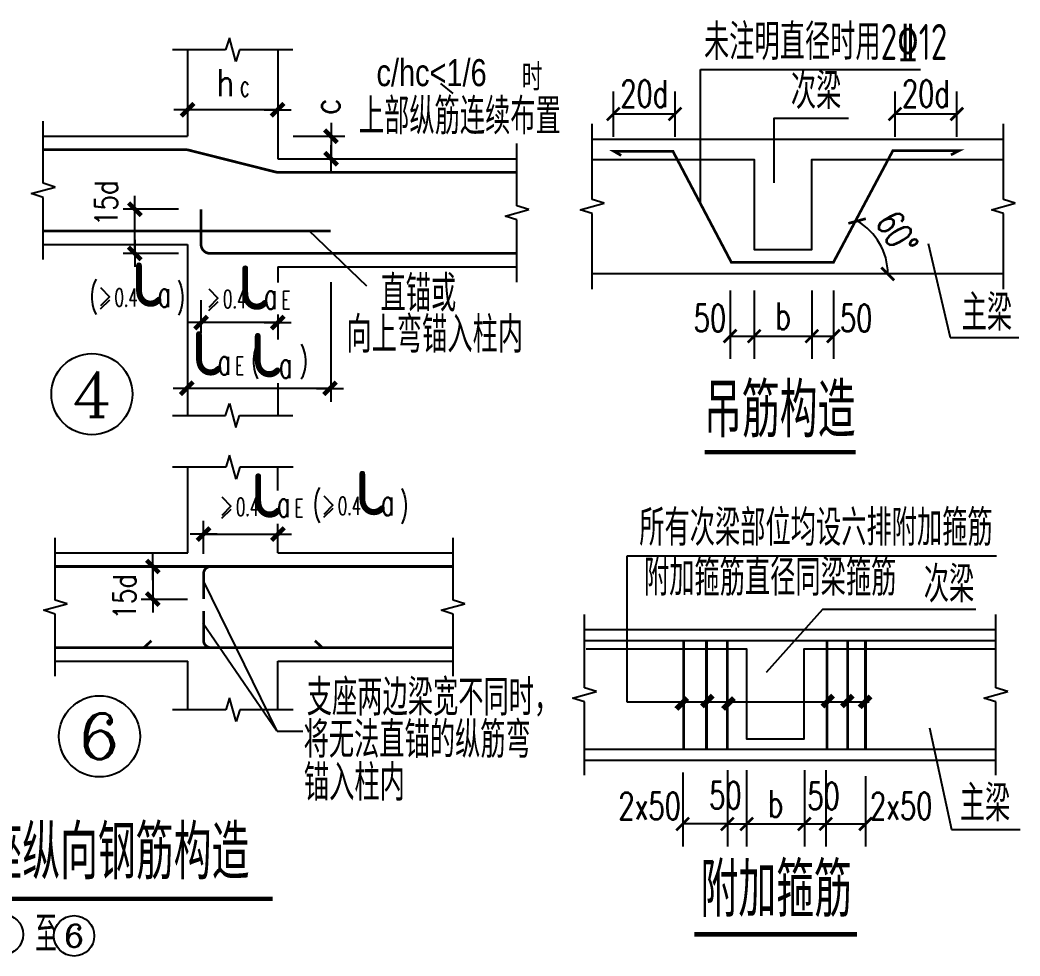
# Model space of a CAD drawing. Extents: x 250899 to 650964, y 268083 to 317384.
# Drawn here: x 421176 to 432268, y 286031 to 296416 of the extents above; entities that cross this region are included whole.
import ezdxf
from ezdxf.enums import TextEntityAlignment as Align

# ---------------------------------------------------------------- set-up
doc = ezdxf.new("R2010")
doc.units = 0
doc.header["$LTSCALE"] = 1000
doc.header["$MEASUREMENT"] = 0
for name, color, linetype in [('AXIS', 3, 'Continuous'), ('AXIS_TEXT', 7, 'Continuous'), ('BAR-TEXT', 7, 'Continuous'), ('OTHER', 7, 'Continuous'), ('PUB_DIM', 3, 'Continuous'), ('PUB_TEXT', 7, 'Continuous'), ('SLABSTEE', 7, 'Continuous')]:
    doc.layers.add(name, color=color, linetype=linetype)
doc.styles.add('_HZTXT', font='gs_txt.shx', dxfattribs={"width": 0.8, "bigfont": 'gs_hztxt.shx'})
doc.styles.add('COMP', font='complex', dxfattribs={"bigfont": 'hztxt'})
doc.styles.add('COMPLEX', font='COMPLEX')
doc.styles.add('DIM_FONT', font='SIMPLEX.shx', dxfattribs={"width": 0.8})
doc.styles.add('DIM_S2', font='simplex.shx', dxfattribs={"width": 0.7})
doc.styles.add('HZ', font='txt', dxfattribs={"width": 0.8, "bigfont": 'hztxt'})
doc.styles.add('HZTXT', font='txt.shx', dxfattribs={"bigfont": 'hztxt.shx'})
doc.styles.add('simplex', font='SIMPLEX.shx', dxfattribs={"width": 0.5})
doc.styles.add('TSSD_Rein', font='tssdeng.shx', dxfattribs={"width": 0.7, "bigfont": 'hztxt.shx'})
doc.dimstyles.new('AXIS', dxfattribs={"dimtxt": 300, "dimasz": 1, "dimexe": 250, "dimexo": 300, "dimgap": 150, "dimtad": 1, "dimdec": 0, "dimzin": 0, "dimdsep": 46, "dimtxsty": 'DIM_FONT', "dimblk": '_DIMX', "dimcen": 0.9, "dimse1": 1, "dimse2": 1, "dimclrt": 7, "dimadec": 0, "dimazin": 0, "dimtfac": 1, "dimtdec": 0, "dimtix": 1, "dimtmove": 2, "dimatfit": 3, "dimldrblk": '_DIMX', "dimfxl": 1, "dimtolj": 1, "dimtzin": 0, "dimarcsym": 0})
doc.dimstyles.new('DIM_01', dxfattribs={"dimtxt": 300, "dimasz": 1, "dimexe": 250, "dimexo": 0.0625, "dimgap": 75, "dimtad": 1, "dimdec": 0, "dimzin": 0, "dimdsep": 46, "dimtxsty": 'DIM_S2', "dimblk": 'DI', "dimblk1": 'DI', "dimblk2": 'DI', "dimsah": 1, "dimcen": 0.09, "dimadec": 0, "dimazin": 0, "dimtfac": 1, "dimtdec": 0, "dimtix": 1, "dimtofl": 0, "dimtmove": 2, "dimatfit": 3, "dimldrblk": 'DI', "dimfxl": 1, "dimtolj": 1, "dimtzin": 0, "dimarcsym": 0})

# ---------------------------------------------------------------- blocks, each defined once
blk = doc.blocks.new('DI')
at = {"const_width": 30}
blk.add_lwpolyline([(-71, -71), (71, 71)], dxfattribs=at)
blk = doc.blocks.new('*D151')
at = {"color": 0, "lineweight": -2, "transparency": 16777216}
for p, q in [((430198, 293413), (430198, 292658)), ((429961, 292908), (430197, 292908))]:
    blk.add_line(p, q, dxfattribs=at)
at = {"layer": 'Defpoints', "color": 0, "transparency": 16777216}
for p in [(429960, 293413), (430198, 293413), (430198, 292908)]:
    blk.add_point(p, dxfattribs=at)
at = {"color": 0, "lineweight": -2, "transparency": 16777216, "rotation": 180}
blk.add_blockref('DI', (429960, 292908), dxfattribs=at)
at = {"color": 0, "lineweight": -2, "transparency": 16777216}
blk.add_blockref('DI', (430198, 292908), dxfattribs=at)
at = {"color": 0, "transparency": 16777216, "insert": (430451, 293108), "char_height": 300, "attachment_point": 5, "style": 'DIM_S2'}
blk.add_mtext('\\A1;50', dxfattribs=at)
blk = doc.blocks.new('*D150')
at = {"color": 0, "lineweight": -2, "transparency": 16777216}
for p, q in [((429960, 293413), (429960, 292658)), ((429321, 292908), (429959, 292908))]:
    blk.add_line(p, q, dxfattribs=at)
at = {"layer": 'Defpoints', "color": 0, "transparency": 16777216}
for p in [(429320, 293413), (429960, 293413), (429960, 292908)]:
    blk.add_point(p, dxfattribs=at)
at = {"color": 0, "lineweight": -2, "transparency": 16777216, "rotation": 180}
blk.add_blockref('DI', (429320, 292908), dxfattribs=at)
at = {"color": 0, "lineweight": -2, "transparency": 16777216}
blk.add_blockref('DI', (429960, 292908), dxfattribs=at)
at = {"color": 0, "transparency": 16777216, "insert": (429640, 293133), "char_height": 300, "attachment_point": 5, "style": 'DIM_S2'}
blk.add_mtext('\\A1;b', dxfattribs=at)
blk = doc.blocks.new('*D149')
at = {"color": 0, "lineweight": -2, "transparency": 16777216}
for p, q in [((429052, 293413), (429052, 292658)), ((429320, 293413), (429320, 292658)), ((429053, 292908), (429319, 292908))]:
    blk.add_line(p, q, dxfattribs=at)
at = {"layer": 'Defpoints', "color": 0, "transparency": 16777216}
for p in [(429052, 293413), (429320, 293413), (429320, 292908)]:
    blk.add_point(p, dxfattribs=at)
at = {"color": 0, "lineweight": -2, "transparency": 16777216, "rotation": 180}
blk.add_blockref('DI', (429052, 292908), dxfattribs=at)
at = {"color": 0, "lineweight": -2, "transparency": 16777216}
blk.add_blockref('DI', (429320, 292908), dxfattribs=at)
at = {"color": 0, "transparency": 16777216, "insert": (428829, 293108), "char_height": 300, "attachment_point": 5, "style": 'DIM_S2'}
blk.add_mtext('\\A1;50', dxfattribs=at)
blk = doc.blocks.new('*D148')
at = {"color": 0, "lineweight": -2, "transparency": 16777216}
for p, q in [((427758, 295120), (427758, 295623)), ((428442, 295120), (428442, 295623)), ((427759, 295373), (428441, 295373))]:
    blk.add_line(p, q, dxfattribs=at)
at = {"layer": 'Defpoints', "color": 0, "transparency": 16777216}
for p in [(428442, 295373), (427758, 295120), (428442, 295120)]:
    blk.add_point(p, dxfattribs=at)
at = {"color": 0, "lineweight": -2, "transparency": 16777216, "rotation": 180}
blk.add_blockref('DI', (427758, 295373), dxfattribs=at)
at = {"color": 0, "lineweight": -2, "transparency": 16777216}
blk.add_blockref('DI', (428442, 295373), dxfattribs=at)
at = {"color": 0, "transparency": 16777216, "insert": (428100, 295598), "char_height": 300, "attachment_point": 5, "style": 'DIM_S2'}
blk.add_mtext('\\A1;20d', dxfattribs=at)
blk = doc.blocks.new('*D147')
at = {"color": 0, "lineweight": -2, "transparency": 16777216}
for p, q in [((430882, 295120), (430882, 295623)), ((431567, 295120), (431567, 295623)), ((430883, 295373), (431566, 295373))]:
    blk.add_line(p, q, dxfattribs=at)
at = {"layer": 'Defpoints', "color": 0, "transparency": 16777216}
for p in [(431567, 295373), (430882, 295120), (431567, 295120)]:
    blk.add_point(p, dxfattribs=at)
at = {"color": 0, "lineweight": -2, "transparency": 16777216, "rotation": 180}
blk.add_blockref('DI', (430882, 295373), dxfattribs=at)
at = {"color": 0, "lineweight": -2, "transparency": 16777216}
blk.add_blockref('DI', (431567, 295373), dxfattribs=at)
at = {"color": 0, "transparency": 16777216, "insert": (431224, 295598), "char_height": 300, "attachment_point": 5, "style": 'DIM_S2'}
blk.add_mtext('\\A1;20d', dxfattribs=at)
blk = doc.blocks.new('*D146')
at = {"color": 0, "lineweight": -2, "transparency": 16777216}
for p, q in [((429876, 288092), (429876, 287246)), ((429237, 287496), (429875, 287496))]:
    blk.add_line(p, q, dxfattribs=at)
at = {"layer": 'Defpoints', "color": 0, "transparency": 16777216}
for p in [(429236, 288092), (429876, 288092), (429876, 287496)]:
    blk.add_point(p, dxfattribs=at)
at = {"color": 0, "lineweight": -2, "transparency": 16777216, "rotation": 180}
blk.add_blockref('DI', (429236, 287496), dxfattribs=at)
at = {"color": 0, "lineweight": -2, "transparency": 16777216}
blk.add_blockref('DI', (429876, 287496), dxfattribs=at)
at = {"color": 0, "transparency": 16777216, "insert": (429556, 287721), "char_height": 300, "attachment_point": 5, "style": 'DIM_S2'}
blk.add_mtext('\\A1;b', dxfattribs=at)
blk = doc.blocks.new('*D145')
at = {"color": 0, "lineweight": -2, "transparency": 16777216}
for p, q in [((429022, 288092), (429022, 287246)), ((429236, 288092), (429236, 287246)), ((429023, 287496), (429235, 287496))]:
    blk.add_line(p, q, dxfattribs=at)
at = {"layer": 'Defpoints', "color": 0, "transparency": 16777216}
for p in [(429022, 288092), (429236, 288092), (429236, 287496)]:
    blk.add_point(p, dxfattribs=at)
at = {"color": 0, "lineweight": -2, "transparency": 16777216, "rotation": 180}
blk.add_blockref('DI', (429022, 287496), dxfattribs=at)
at = {"color": 0, "lineweight": -2, "transparency": 16777216}
blk.add_blockref('DI', (429236, 287496), dxfattribs=at)
at = {"color": 0, "transparency": 16777216, "insert": (429000, 287814), "char_height": 300, "attachment_point": 5, "style": 'DIM_S2'}
blk.add_mtext('\\A1;50', dxfattribs=at)
blk = doc.blocks.new('*D144')
at = {"color": 0, "lineweight": -2, "transparency": 16777216}
for p, q in [((430555, 288025), (430555, 287246)), ((430115, 287496), (430554, 287496))]:
    blk.add_line(p, q, dxfattribs=at)
at = {"layer": 'Defpoints', "color": 0, "transparency": 16777216}
for p in [(430114, 288092), (430555, 288025), (430555, 287496)]:
    blk.add_point(p, dxfattribs=at)
at = {"color": 0, "lineweight": -2, "transparency": 16777216, "rotation": 180}
blk.add_blockref('DI', (430114, 287496), dxfattribs=at)
at = {"color": 0, "lineweight": -2, "transparency": 16777216}
blk.add_blockref('DI', (430555, 287496), dxfattribs=at)
at = {"color": 0, "transparency": 16777216, "insert": (430950, 287696), "char_height": 300, "attachment_point": 5, "style": 'DIM_S2'}
blk.add_mtext('\\A1;2x50', dxfattribs=at)
blk = doc.blocks.new('*D143')
at = {"color": 0, "lineweight": -2, "transparency": 16777216}
for p, q in [((430114, 288092), (430114, 287246)), ((429877, 287496), (430113, 287496))]:
    blk.add_line(p, q, dxfattribs=at)
at = {"layer": 'Defpoints', "color": 0, "transparency": 16777216}
for p in [(429876, 288092), (430114, 288092), (430114, 287496)]:
    blk.add_point(p, dxfattribs=at)
at = {"color": 0, "lineweight": -2, "transparency": 16777216, "rotation": 180}
blk.add_blockref('DI', (429876, 287496), dxfattribs=at)
at = {"color": 0, "lineweight": -2, "transparency": 16777216}
blk.add_blockref('DI', (430114, 287496), dxfattribs=at)
at = {"color": 0, "transparency": 16777216, "insert": (430090, 287807), "char_height": 300, "attachment_point": 5, "style": 'DIM_S2'}
blk.add_mtext('\\A1;50', dxfattribs=at)
blk = doc.blocks.new('*D142')
at = {"color": 0, "lineweight": -2, "transparency": 16777216}
for p, q in [((428527, 288066), (428527, 287246)), ((429021, 287496), (428528, 287496))]:
    blk.add_line(p, q, dxfattribs=at)
at = {"layer": 'Defpoints', "color": 0, "transparency": 16777216}
for p in [(428527, 288066), (429022, 288092), (428527, 287496)]:
    blk.add_point(p, dxfattribs=at)
at = {"color": 0, "lineweight": -2, "transparency": 16777216, "rotation": 180}
blk.add_blockref('DI', (428527, 287496), dxfattribs=at)
at = {"color": 0, "lineweight": -2, "transparency": 16777216}
blk.add_blockref('DI', (429022, 287496), dxfattribs=at)
at = {"color": 0, "transparency": 16777216, "insert": (428160, 287696), "char_height": 300, "attachment_point": 5, "style": 'DIM_S2'}
blk.add_mtext('\\A1;2x50', dxfattribs=at)
blk = doc.blocks.new('*D141')
at = {"color": 0, "lineweight": -2, "transparency": 16777216}
blk.add_arc((430125, 293598), 677, 0.0847, 60.1012, dxfattribs=at)
at = {"layer": 'Defpoints', "color": 0, "transparency": 16777216}
for p in [(430909, 294966), (430198, 293726), (430760, 293830), (427522, 293598), (432084, 293598)]:
    blk.add_point(p, dxfattribs=at)
at = {"color": 0, "lineweight": -2, "transparency": 16777216}
for p, rotation in [((430461, 294185), 150.1435124830003), ((430801, 293598), 270.0423433985278)]:
    blk.add_blockref('DI', p, dxfattribs=dict(at, rotation=rotation))
at = {"color": 0, "transparency": 16777216, "insert": (430905, 294050), "char_height": 300, "attachment_point": 5, "rotation": 300.0929, "style": 'DIM_S2'}
blk.add_mtext('\\A1;60°', dxfattribs=at)
blk = doc.blocks.new('_DIMX')
blk.add_line((-150, 0), (150, 0))
at = {"const_width": 50}
blk.add_lwpolyline([(-70, -70), (70, 70)], dxfattribs=at)
blk = doc.blocks.new('*D130')
at = {"layer": 'Defpoints', "color": 0, "transparency": 16777216}
for p in [(425626, 295126), (424626, 294876), (425626, 294876)]:
    blk.add_point(p, dxfattribs=at)
at = {"layer": 'PUB_DIM', "color": 0, "lineweight": -2, "transparency": 16777216}
for p, q in [((424626, 295127), (424626, 295128)), ((424626, 295126), (424626, 294876)), ((424626, 294875), (424626, 294874))]:
    blk.add_line(p, q, dxfattribs=at)
for p, rotation in [((424626, 295126), 270), ((424626, 294876), 90)]:
    blk.add_blockref('_DIMX', p, dxfattribs=dict(at, rotation=rotation))
at = {"layer": 'PUB_DIM', "color": 7, "transparency": 16777216, "insert": (424574, 295455), "char_height": 300, "attachment_point": 5, "rotation": 90, "style": 'DIM_FONT'}
blk.add_mtext('\\A1;c', dxfattribs=at)
blk = doc.blocks.new('*D128')
at = {"layer": 'Defpoints', "color": 0, "transparency": 16777216}
for p in [(423184, 293059), (423184, 292059), (424034, 292059)]:
    blk.add_point(p, dxfattribs=at)
at = {"layer": 'PUB_DIM', "color": 0, "lineweight": -2, "transparency": 16777216}
blk.add_line((424033, 293059), (423185, 293059), dxfattribs=at)
at = {"layer": 'PUB_DIM', "color": 0, "lineweight": -2, "transparency": 16777216, "rotation": 180}
blk.add_blockref('_DIMX', (423184, 293059), dxfattribs=at)
at = {"layer": 'PUB_DIM', "color": 0, "lineweight": -2, "transparency": 16777216}
blk.add_blockref('_DIMX', (424034, 293059), dxfattribs=at)
blk = doc.blocks.new('*D127')
at = {"layer": 'Defpoints', "color": 0, "transparency": 16777216}
for p in [(423034, 295420), (423034, 294420), (424034, 294420)]:
    blk.add_point(p, dxfattribs=at)
at = {"layer": 'PUB_DIM', "color": 0, "lineweight": -2, "transparency": 16777216}
blk.add_line((424033, 295420), (423035, 295420), dxfattribs=at)
at = {"layer": 'PUB_DIM', "color": 0, "lineweight": -2, "transparency": 16777216, "rotation": 180}
blk.add_blockref('_DIMX', (423034, 295420), dxfattribs=at)
at = {"layer": 'PUB_DIM', "color": 0, "lineweight": -2, "transparency": 16777216}
blk.add_blockref('_DIMX', (424034, 295420), dxfattribs=at)
at = {"layer": 'PUB_DIM', "color": 7, "transparency": 16777216, "insert": (423454, 295720), "char_height": 300, "attachment_point": 5, "style": 'DIM_FONT'}
blk.add_mtext('\\A1;h', dxfattribs=at)
blk = doc.blocks.new('_AXISO')
blk.add_circle((0, 0), 0.5)
at = {"layer": 'AXIS_TEXT', "style": 'COMPLEX', "width": 1.041667}
blk.add_attdef('A', text='', height=0.56, dxfattribs=at).set_placement((-0.25, -0.28), (0.25, -0.28), align=Align.FIT)
blk = doc.blocks.new('*D109')
at = {"layer": 'Defpoints', "color": 0, "transparency": 16777216}
for p in [(423649, 290352), (422649, 289991), (423649, 289991)]:
    blk.add_point(p, dxfattribs=at)
at = {"layer": 'PUB_DIM', "color": 0, "lineweight": -2, "transparency": 16777216}
blk.add_line((422649, 290351), (422649, 289992), dxfattribs=at)
for p, rotation in [((422649, 290352), 90), ((422649, 289991), 270)]:
    blk.add_blockref('_DIMX', p, dxfattribs=dict(at, rotation=rotation))
at = {"layer": 'PUB_DIM', "color": 7, "transparency": 16777216, "insert": (422336, 290017), "char_height": 250, "attachment_point": 5, "rotation": 90, "style": 'DIM_FONT'}
blk.add_mtext('\\A1;15d', dxfattribs=at)
blk = doc.blocks.new('*D108')
at = {"layer": 'Defpoints', "color": 0, "transparency": 16777216}
for p in [(423212, 291711), (424037, 291711), (424037, 290711)]:
    blk.add_point(p, dxfattribs=at)
at = {"layer": 'PUB_DIM', "color": 0, "lineweight": -2, "transparency": 16777216}
blk.add_line((423213, 290711), (424036, 290711), dxfattribs=at)
at = {"layer": 'PUB_DIM', "color": 0, "lineweight": -2, "transparency": 16777216, "rotation": 180}
blk.add_blockref('_DIMX', (423212, 290711), dxfattribs=at)
at = {"layer": 'PUB_DIM', "color": 0, "lineweight": -2, "transparency": 16777216}
blk.add_blockref('_DIMX', (424037, 290711), dxfattribs=at)
blk = doc.blocks.new('*D101')
at = {"layer": 'Defpoints', "color": 0, "transparency": 16777216}
for p in [(423026, 292329), (423026, 291329), (424615, 291329)]:
    blk.add_point(p, dxfattribs=at)
at = {"layer": 'PUB_DIM', "color": 0, "lineweight": -2, "transparency": 16777216}
blk.add_line((424614, 292329), (423027, 292329), dxfattribs=at)
at = {"layer": 'PUB_DIM', "color": 0, "lineweight": -2, "transparency": 16777216, "rotation": 180}
blk.add_blockref('_DIMX', (423026, 292329), dxfattribs=at)
at = {"layer": 'PUB_DIM', "color": 0, "lineweight": -2, "transparency": 16777216}
blk.add_blockref('_DIMX', (424615, 292329), dxfattribs=at)

msp = doc.modelspace()

# ---------------------------------------------------------------- linework, layer by layer
for p, q in [((423034.2, 296085.4), (423034.2, 295126)), ((424034.2, 296085.4), (424034.2, 294876)), ((421432.9, 295126), (423034.2, 295126)), ((424034.2, 294876), (426688.2, 294876)), ((421432.9, 293926), (423034.2, 293926)), ((423034.2, 293926), (423034.2, 292028)), ((424034.2, 293676), (426688.2, 293676)), ((424034.2, 293676), (424034.2, 293502.3)), ((422068.6, 293211.1), (422172.1, 293310.6)), ((423272.2, 293193.7), (423375.7, 293293.1)), ((424034.2, 293146.4), (424034.2, 292872.6)), ((424034.2, 292387.5), (424034.2, 292028)), ((423036.9, 290502.5), (423036.9, 291454.2)), ((424036.9, 291195.3), (424036.9, 291454.2)), ((423415.7, 290887.1), (423519.2, 290986.6)), ((424545.8, 290898.9), (424649.3, 290998.4)), ((424036.9, 290502.5), (424036.9, 290824.7)), ((421566.8, 290502.5), (423036.9, 290502.5)), ((424036.9, 290502.5), (425979.1, 290502.5)), ((421566.8, 289302.5), (423036.9, 289302.5)), ((423036.9, 288763.3), (423036.9, 289302.5)), ((424036.9, 289302.5), (425979.1, 289302.5)), ((424036.9, 288763.3), (424036.9, 289302.5))]:
    msp.add_line(p, q)
at = {"color": 3}
for p, q in [((428724.9, 295866.9), (431166.2, 295866.9)), ((428724.9, 294376.2), (428724.9, 295866.9)), ((424205.3, 295126), (424779.3, 295126)), ((422932.5, 294315.5), (422319.1, 294315.5)), ((422932.5, 293825.9), (422319.1, 293825.9)), ((424623.2, 293507.2), (424623.2, 292179.3)), ((423180.9, 293308.4), (423180.9, 292941.4)), ((423212.2, 290493.5), (423212.2, 290860.7)), ((427910.5, 288846.2), (427910.5, 290470.3)), ((427910.5, 290470.3), (432006.5, 290470.3)), ((422519.1, 289991.5), (423033.3, 289991.5)), ((427438.2, 289532.2), (432000.1, 289532.2)), ((430595.9, 288846.2), (427910.5, 288846.2))]:
    msp.add_line(p, q, dxfattribs=at)
at = {"color": 1}
msp.add_line((425021.6, 293463.2), (424381, 294079.9), dxfattribs=at)
at = {"color": 7}
msp.add_line((427438.2, 289653.3), (432000.1, 289653.3), dxfattribs=at)
at = {"color": 3}
for points in [[(429541.9, 294608), (429541.9, 295328.1), (430365.4, 295328.1)], [(427522.2, 294866.5), (429317.8, 294866.5), (429317.8, 293869.4), (429959.3, 293869.4), (429959.3, 294866.5), (432084.1, 294866.5)], [(429457.9, 289178.7), (430080.3, 289877.1), (431778.2, 289877.1)], [(427455.3, 289437.2), (429233.8, 289437.2), (429233.8, 288440.1), (429875.3, 288440.1), (429875.3, 289437.2), (432000.1, 289437.2)], [(427438.2, 288326.3), (432000.1, 288326.3)]]:
    msp.add_lwpolyline(points, dxfattribs=at)
at = {"color": 7}
for points in [[(427522.2, 295094.1), (432084.1, 295094.1)], [(432084.1, 293597.9), (427522.2, 293597.9)], [(427438.2, 288205.3), (432000.1, 288205.3)]]:
    msp.add_lwpolyline(points, dxfattribs=at)
at = {"color": 3, "const_width": 50}
for points in [[(428769.4, 291620.9), (430443.7, 291620.9)], [(418782.8, 286664.4), (423978.4, 286664.4)], [(428657, 286270.4), (430460.7, 286270.4)]]:
    msp.add_lwpolyline(points, dxfattribs=at)
at = {"const_width": 60}
for points in [[(428457, 288770.6), (428577.1, 288891.9)], [(428739.4, 288798.9), (428859.4, 288920.1)], [(428974.7, 288770.6), (429094.7, 288891.9)], [(430076, 288798.9), (430196, 288920.1)], [(430292.4, 288798.9), (430412.4, 288920.1)], [(430490.1, 288789.4), (430610.1, 288910.7)]]:
    msp.add_lwpolyline(points, dxfattribs=at)
at = {"layer": 'BAR-TEXT'}
for p, q in [((431249.9, 293936.1), (431495.1, 292892.6)), ((431495.1, 292892.6), (432255.2, 292892.6)), ((431262.9, 288562.4), (431508.1, 287435)), ((431508.1, 287435), (432268.2, 287435))]:
    msp.add_line(p, q, dxfattribs=at)
at = {"layer": 'OTHER'}
for p, q in [((423498.2, 296217.4), (423456.2, 296085.4)), ((423570.2, 295953.4), (423498.2, 296217.4)), ((423456.2, 296085.4), (422866.2, 296085.4)), ((423612.2, 296085.4), (423570.2, 295953.4)), ((424202.2, 296085.4), (423612.2, 296085.4)), ((421432.9, 294604), (421432.9, 295294)), ((427522.2, 294424), (427522.2, 295262.1)), ((432084.1, 294424), (432084.1, 295262.1)), ((426688.2, 294354), (426688.2, 295044)), ((421300.9, 294490), (421564.9, 294562)), ((421564.9, 294562), (421432.9, 294604)), ((421432.9, 294448), (421300.9, 294490)), ((421432.9, 293758), (421432.9, 294448)), ((427654.2, 294382), (427522.2, 294424)), ((432216.1, 294382), (432084.1, 294424)), ((426556.2, 294240), (426820.2, 294312)), ((426820.2, 294312), (426688.2, 294354)), ((427390.2, 294310), (427654.2, 294382)), ((427522.2, 294268), (427390.2, 294310)), ((431952.1, 294310), (432216.1, 294382)), ((432084.1, 294268), (431952.1, 294310)), ((426688.2, 294198), (426556.2, 294240)), ((426688.2, 293508), (426688.2, 294198)), ((427522.2, 293429.9), (427522.2, 294268)), ((432084.1, 293429.9), (432084.1, 294268)), ((423456.2, 292028), (423498.2, 292160)), ((423498.2, 292160), (423570.2, 291896)), ((422866.2, 292028), (423456.2, 292028)), ((423570.2, 291896), (423612.2, 292028)), ((423612.2, 292028), (424202.2, 292028)), ((423500.9, 291586.2), (423458.9, 291454.2)), ((423572.9, 291322.2), (423500.9, 291586.2)), ((423458.9, 291454.2), (422868.9, 291454.2)), ((423614.9, 291454.2), (423572.9, 291322.2)), ((424204.9, 291454.2), (423614.9, 291454.2)), ((421566.8, 289980.5), (421566.8, 290670.5)), ((425979.1, 289980.5), (425979.1, 290670.5)), ((421698.8, 289938.5), (421566.8, 289980.5)), ((426111.1, 289938.5), (425979.1, 289980.5)), ((421434.8, 289866.5), (421698.8, 289938.5)), ((421566.8, 289824.5), (421434.8, 289866.5)), ((425847.1, 289866.5), (426111.1, 289938.5)), ((425979.1, 289824.5), (425847.1, 289866.5)), ((421566.8, 289134.5), (421566.8, 289824.5)), ((425979.1, 289134.5), (425979.1, 289824.5)), ((427438.2, 289007.3), (427438.2, 289821.3)), ((432000.1, 289007.3), (432000.1, 289821.3)), ((427306.2, 288893.3), (427570.2, 288965.3)), ((427570.2, 288965.3), (427438.2, 289007.3)), ((431868.1, 288893.3), (432132.1, 288965.3)), ((432132.1, 288965.3), (432000.1, 289007.3)), ((423500.9, 288895.3), (423458.9, 288763.3)), ((423572.9, 288631.3), (423500.9, 288895.3)), ((427438.2, 288851.3), (427306.2, 288893.3)), ((427438.2, 288037.3), (427438.2, 288851.3)), ((432000.1, 288851.3), (431868.1, 288893.3)), ((432000.1, 288037.3), (432000.1, 288851.3)), ((423458.9, 288763.3), (422868.9, 288763.3)), ((423614.9, 288763.3), (423572.9, 288631.3)), ((424204.9, 288763.3), (423614.9, 288763.3))]:
    msp.add_line(p, q, dxfattribs=at)
at = {"layer": 'PUB_DIM'}
for p, q in [((424029.8, 288523.7), (423214, 290187)), ((424024.5, 288523.7), (423203.5, 289722.2)), ((424029.8, 288523.7), (424313.6, 288523.7))]:
    msp.add_line(p, q, dxfattribs=at)
at = {"layer": 'PUB_TEXT'}
msp.add_line((425841.4, 295712.9), (425977.1, 295601.4), dxfattribs=at)
at = {"layer": 'SLABSTEE', "const_width": 30}
for points in [[(421432.9, 294976), (423031.8, 294976)], [(423031.8, 294976), (424024, 294726)], [(427844.6, 294912.7), (427763.5, 294959.4), (428418.1, 294959.4), (429067.3, 293725.5), (430197.9, 293725.5), (430858.4, 294966.1), (431592.4, 294966.1), (431501.7, 294919.5)], [(424024, 294726), (426688.2, 294726)], [(423184.2, 294313.3), (423184.2, 293926)], [(421432.9, 294076), (424623.2, 294076)], [(423184.2, 293826.5), (423184.7, 293826)], [(423284.2, 293826), (426688.2, 293826)], [(425979.1, 290352.5), (421566.8, 290352.5)], [(423212.2, 289991.5), (423212.2, 290272.5)], [(423212.2, 289532.5), (423212.2, 289857.9)], [(422633.6, 289528.5), (422550.6, 289452.5)], [(424447.2, 289528.5), (424530.2, 289452.5)], [(428538.1, 288326.3), (428538.1, 289524.9)], [(428790.9, 288326.3), (428790.9, 289535.7)], [(429020.6, 288326.3), (429020.6, 289524.9)], [(430125.8, 288326.3), (430125.8, 289524.9)], [(430357, 288326.3), (430357, 289535.7)], [(430554.3, 288326.3), (430554.3, 289535.7)], [(425979.1, 289452.5), (421566.8, 289452.5)]]:
    msp.add_lwpolyline(points, dxfattribs=at)
for points in [[(423184.2, 293926, 0.4142136), (423284.2, 293826, 0.4142136)], [(423292.2, 290352.5, 0.4142136), (423212.2, 290272.5, 0.4142136)], [(423212.2, 289532.5, 0.4142136), (423292.2, 289452.5, 0.4142136)]]:
    msp.add_lwpolyline(points, format="xyb", dxfattribs=at)

# ---------------------------------------------------------------- block references
at = {"layer": 'AXIS'}
ref = msp.add_blockref('_AXISO', (421973.6, 292264.9), dxfattribs=dict(at, xscale=900, yscale=900, zscale=900))
ref.add_attrib('A', '4', dxfattribs={"layer": 'AXIS_TEXT', "height": 504, "style": 'COMP', "width": 1.171875}).set_placement((421748.6, 292012.9), (422198.6, 292012.9), align=Align.FIT)
ref = msp.add_blockref('_AXISO', (422057.7, 288467.9), dxfattribs=dict(at, xscale=900, yscale=900, zscale=900))
ref.add_attrib('A', '6', dxfattribs={"layer": 'AXIS_TEXT', "height": 504, "style": 'COMP', "width": 1.339286}).set_placement((421832.7, 288215.9), (422282.7, 288215.9), align=Align.FIT)
ref = msp.add_blockref('_AXISO', (420986.8, 286269.8), dxfattribs=dict(at, xscale=448, yscale=448, zscale=448))
ref.add_attrib('A', '3', dxfattribs={"layer": 'AXIS_TEXT', "height": 250.9, "style": 'COMP', "width": 1.339286}).set_placement((420874.8, 286144.4), (421098.8, 286144.4), align=Align.FIT)
ref = msp.add_blockref('_AXISO', (421775.9, 286254.9), dxfattribs=dict(at, xscale=448, yscale=448, zscale=448))
ref.add_attrib('A', '6', dxfattribs={"layer": 'AXIS_TEXT', "height": 250.9, "style": 'COMP', "width": 1.339286}).set_placement((421663.9, 286129.4), (421887.9, 286129.4), align=Align.FIT)

# ---------------------------------------------------------------- texts
for s, height, style, width, p in [('未注明直径时用2\x8412', 400, 'TSSD_Rein', 0.7, (428762.7, 295972.1)), ('次梁', 400, 'HZ', 0.7, (429726.6, 295427.8)), ('上部纵筋连续布置', 400, 'TSSD_Rein', 0.7, (424934.7, 295147.1)), ('直锚或', 400, 'TSSD_Rein', 0.7, (425174.7, 293181.3)), ('主梁', 400, 'HZ', 0.7, (431621, 292968)), ('向上弯锚入柱内', 400, 'TSSD_Rein', 0.7, (424795.9, 292724.5)), ('吊筋构造', 600, 'HZ', 0.7, (428763, 291786)), ('所有次梁部位均设六排附加箍筋', 400, 'HZ', 0.7, (428045.1, 290582)), ('附加箍筋直径同梁箍筋', 400, 'HZ', 0.7, (428096.8, 290028.3)), ('次梁', 400, 'HZ', 0.7, (431200.9, 289955.1)), ('支座两边梁宽不同时，', 400, 'TSSD_Rein', 0.7, (424357.1, 288699.3)), ('将无法直锚的纵筋弯', 400, 'TSSD_Rein', 0.7, (424321.8, 288229.9)), ('锚入柱内', 400, 'TSSD_Rein', 0.7, (424325, 287753.7)), ('主梁', 400, 'HZ', 0.7, (431600, 287526.5)), ('中间支座纵向钢筋构造', 600, 'HZ', 0.7, (419520.5, 286882)), ('附加箍筋', 600, 'HZ', 0.7, (428723.9, 286465.3)), ('节点   至', 400, 'HZTXT', 0.6, (420167.2, 286073.5))]:
    msp.add_text(s, height=height, rotation=360, dxfattribs=dict(style=style, width=width)).set_placement(p)
at = {"layer": 'PUB_TEXT'}
for s, height, style, width, p in [('c/hc<1/6', 300, '_HZTXT', 0.8, (425130.3, 295681.5)), ('时', 300, '_HZTXT', 0.8, (426742.4, 295630.2)), ('c', 240, 'simplex', 0.6, (423614.8, 295567.2)), ('ι', 700, 'HZTXT', 0.8, (422408.8, 293233.3)), ('ι', 700, 'HZTXT', 0.8, (423587.4, 293200.1)), ('(', 256, 'simplex', 0.6, (421946.8, 293234.8)), (')', 256, 'simplex', 0.6, (422912.8, 293224.9)), ('>', 240, 'simplex', 0.6, (422043.9, 293242.9)), ('0.4', 200, 'simplex', 0.6, (422225, 293236.8)), (' a', 300, 'simplex', 0.6, (422581.1, 293228.7)), ('>', 240, 'simplex', 0.6, (423247.5, 293225.4)), ('0.4', 200, 'simplex', 0.6, (423428.6, 293219.4)), (' a', 300, 'simplex', 0.6, (423759.7, 293207.1)), ('E', 200, 'simplex', 0.6, (424078.3, 293207)), ('ι', 700, 'HZTXT', 0.8, (423074, 292470.3)), ('ι', 700, 'HZTXT', 0.8, (423725.9, 292450.7)), ('(', 256, 'simplex', 0.6, (423739.5, 292520)), (')', 256, 'simplex', 0.6, (424276.1, 292514.3)), (' a', 300, 'simplex', 0.6, (423246.2, 292477.2)), ('E', 200, 'simplex', 0.6, (423564.8, 292477.2)), (' a', 300, 'simplex', 0.6, (423926, 292442)), ('ι', 700, 'HZTXT', 0.8, (424886, 290921.1)), ('ι', 700, 'HZTXT', 0.8, (423731, 290893.6)), ('(', 256, 'simplex', 0.6, (424424, 290922.6)), (')', 256, 'simplex', 0.6, (425390, 290912.7)), ('>', 240, 'simplex', 0.6, (423391, 290918.9)), ('0.4', 200, 'simplex', 0.6, (423572.1, 290912.8)), (' a', 300, 'simplex', 0.6, (423903.2, 290900.5)), ('E', 200, 'simplex', 0.6, (424221.8, 290900.5)), ('>', 240, 'simplex', 0.6, (424521.1, 290930.7)), ('0.4', 200, 'simplex', 0.6, (424702.2, 290924.6)), (' a', 300, 'simplex', 0.6, (425058.3, 290916.5))]:
    msp.add_text(s, height=height, rotation=360, dxfattribs=dict(at, style=style, width=width)).set_placement(p)

# ---------------------------------------------------------------- dimensions: what is measured, and where the dimension line sits
for base, p1, p2, picture, middle in [((428442.4, 295372.6), (427758.1, 295120), (428442.4, 295120), '*D148', (428100.2, 295597.6)), ((431566.7, 295372.6), (430882.3, 295120), (431566.7, 295120), '*D147', (431224.5, 295597.6))]:
    dim = msp.add_linear_dim(base=base, p1=p1, p2=p2, text='20d', dimstyle='DIM_01')
    dim.commit()
    dim.dimension.update_dxf_attribs({"geometry": picture, "text_midpoint": middle})
dim = msp.add_angular_dim_2l(base=(430760.3, 293830), line1=((432084.1, 293597.9), (427522.2, 293597.9)), line2=((430197.9, 293725.5), (430908.8, 294966.1)), dimstyle='DIM_01')
dim.commit()
dim.dimension.update_dxf_attribs({"geometry": '*D141', "text_midpoint": (430904.9, 294050)})
for base, p1, p2, picture, middle in [((429320.2, 292908.1), (429052.4, 293413.4), (429320.2, 293413.4), '*D149', (428829.2, 293108.1)), ((429236.2, 287496.1), (429022.4, 288091.8), (429236.2, 288091.8), '*D145', (428999.6, 287813.9))]:
    dim = msp.add_linear_dim(base=base, p1=p1, p2=p2, text='50', dimstyle='DIM_01')
    dim.commit()
    dim.dimension.update_dxf_attribs({"geometry": picture, "text_midpoint": middle, "dimtype": 128})
for base, p1, p2, picture, middle in [((429959.9, 292908.1), (429320.2, 293413.4), (429959.9, 293413.4), '*D150', (429640, 293133.1)), ((429875.9, 287496.1), (429236.2, 288091.8), (429875.9, 288091.8), '*D146', (429556.1, 287721.1))]:
    dim = msp.add_linear_dim(base=base, p1=p1, p2=p2, text='b', dimstyle='DIM_01', override={"dimse1": 1})
    dim.commit()
    dim.dimension.update_dxf_attribs({"geometry": picture, "text_midpoint": middle})
for base, p1, p2, text, picture, middle in [((430197.9, 292908.1), (429959.9, 293413.4), (430197.9, 293413.4), '50', '*D151', (430450.9, 293108.1)), ((428527.3, 287496.1), (429022.4, 288091.8), (428527.3, 288065.7), '2x50', '*D142', (428159.9, 287696.1)), ((430114, 287496.1), (429875.9, 288091.8), (430114, 288091.8), '50', '*D143', (430090.2, 287806.7)), ((430555.1, 287496.1), (430114, 288091.8), (430555.1, 288024.9), '2x50', '*D144', (430949.7, 287696.1))]:
    dim = msp.add_linear_dim(base=base, p1=p1, p2=p2, text=text, dimstyle='DIM_01', override={"dimse1": 1})
    dim.commit()
    dim.dimension.update_dxf_attribs({"geometry": picture, "text_midpoint": middle, "dimtype": 128})
at = {"layer": 'PUB_DIM'}
for base, p1, p2, angle, text, picture, middle in [((423034.2, 295419.5), (424034.2, 294419.5), (423034.2, 294419.5), 180, 'h', '*D127', (423453.7, 295719.5)), ((424626, 294876), (425626, 295126), (425626, 294876), 270, 'c', '*D130', (424574.1, 295454.9))]:
    dim = msp.add_linear_dim(base=base, p1=p1, p2=p2, angle=angle, text=text, dimstyle='AXIS', dxfattribs=at)
    dim.commit()
    dim.dimension.update_dxf_attribs({"geometry": picture, "text_midpoint": middle, "dimtype": 129})
msp.add_linear_dim(base=(422449.5, 294315.5), p1=(421449.5, 293825.9), p2=(421449.5, 294315.5), angle=90, location=(422132.3, 294383.3), text='15d', dimstyle='AXIS', override={"dimtxt": 250}, dxfattribs=at).render()
dim = msp.add_aligned_dim(p1=(424034, 292059.2), p2=(423184, 292059.2), distance=-1000, text=' ', dimstyle='AXIS', dxfattribs=at)
dim.commit()
dim.dimension.update_dxf_attribs({"geometry": '*D128', "text_midpoint": (423609, 293059.2)})
for p1, p2, picture, middle in [((424615.2, 291328.6), (423026.2, 291328.6), '*D101', (423820.7, 292328.6)), ((423212.2, 291710.8), (424036.9, 291710.8), '*D108', (423624.6, 290710.8))]:
    dim = msp.add_aligned_dim(p1=p1, p2=p2, distance=-1000, text=' ', dimstyle='AXIS', override={"dimtxt": 250}, dxfattribs=at)
    dim.commit()
    dim.dimension.update_dxf_attribs({"geometry": picture, "text_midpoint": middle})
dim = msp.add_linear_dim(base=(422649.3, 289991.5), p1=(423649.3, 290352.5), p2=(423649.3, 289991.5), angle=270, text='15d', dimstyle='AXIS', override={"dimtxt": 250}, dxfattribs=at)
dim.commit()
dim.dimension.update_dxf_attribs({"geometry": '*D109', "text_midpoint": (422336.1, 290017), "dimtype": 129})

doc.saveas('drawing.dxf')
